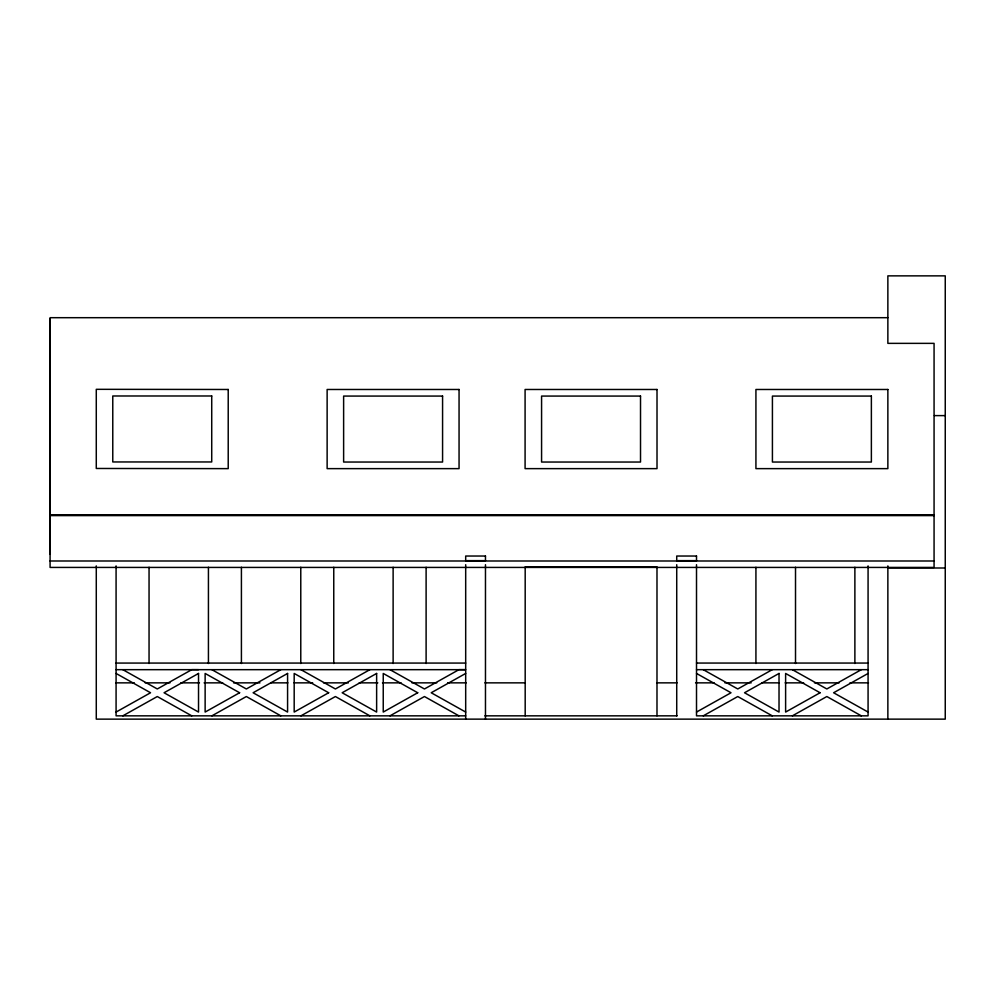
<?xml version="1.0" encoding="UTF-8"?>
<svg xmlns="http://www.w3.org/2000/svg" width="995" height="995" viewBox="0 0 995 995"><rect width="100%" height="100%" fill="white"/><g stroke="black" fill="none" stroke-linecap="round" stroke-linejoin="round"><path stroke-width="1.49" d="M50.086 318.686L49.75 554.153L50.086 323.35M116.079 712.059L150.556 692.756L116.079 673.453M122.82 715.84L157.297 696.537L191.774 715.84M280.826 669.672L246.35 688.975L211.873 669.672M211.873 715.84L246.35 696.537L280.826 715.84M369.879 669.672L335.402 688.975L300.925 669.672M300.925 715.84L335.402 696.537L369.879 715.84M389.978 715.84L424.455 696.537L458.931 715.84M465.685 673.453L431.208 692.756L465.685 712.059M696.512 712.059L731.014 692.756L696.512 673.453M772.269 669.672L737.768 688.975L703.266 669.672M703.266 715.84L737.768 696.537L772.269 715.84M861.322 669.672L826.845 688.975L792.368 669.672M792.368 715.84L826.845 696.537L861.322 715.84M868.075 673.453L833.599 692.756L868.075 712.059M887.863 317.691L50.086 317.691L50.086 567.424L934.069 567.424L934.069 343.362L887.863 343.362L887.863 275.864L945.25 275.864L945.25 719.136L96.279 719.136L96.279 565.894M934.392 415.611L945.25 415.611M50.086 514.825L934.069 514.825M50.086 515.062L934.069 515.062M50.086 515.597L934.069 515.597M50.086 560.993L934.069 560.993M887.863 567.996L945.25 567.996M116.079 663.068L465.685 663.068M696.512 663.056L868.075 663.056M116.079 669.672L465.685 669.672L458.956 669.66L424.455 688.975L389.978 669.672M696.512 669.672L868.075 669.672M115.681 682.856L134.3 682.856M145.158 682.856L169.971 682.856M180.829 682.856L199.448 682.856M204.099 682.856L222.706 682.856M233.564 682.856L259.944 682.856M270.802 682.856L287.866 682.856M294.06 682.856L312.679 682.856M323.537 682.856L348.349 682.856M359.207 682.856L377.826 682.856M382.478 682.856L401.097 682.856M411.955 682.856L436.768 682.856M447.626 682.856L466.245 682.856M484.851 682.856L525.186 682.856M656.986 682.856L677.06 682.856M695.58 682.856L714.111 682.856M724.92 682.856L751.163 682.856M761.971 682.856L778.948 682.856M785.13 682.856L803.649 682.856M814.457 682.856L839.158 682.856M849.966 682.856L868.498 682.856M465.685 715.84L116.079 715.84L116.079 565.894M484.851 715.84L677.06 715.84M198.527 669.672L191.799 669.66L157.297 688.975L122.82 669.672M887.863 565.894L887.863 719.136M868.075 565.894L868.075 715.84L696.512 715.84L696.512 564.712M854.879 567.274L854.879 663.503M795.515 567.274L795.515 663.503M755.926 567.274L755.926 663.503M676.724 564.712L676.724 715.84M656.986 715.84L656.986 566.814L525.186 566.814L525.186 715.84M485.473 564.712L485.473 719.136M465.685 564.712L465.685 719.136M426.109 567.274L426.109 663.503M393.124 567.274L393.124 663.503M333.76 567.274L333.76 663.503M300.776 567.274L300.776 663.503M241.412 567.274L241.412 663.503M208.428 567.274L208.428 663.503M149.051 567.274L149.051 663.503M198.527 673.453L164.051 692.756L198.527 712.059L198.527 673.453M239.608 692.756L205.132 712.059L205.132 673.453L239.608 692.756M287.58 673.453L253.103 692.756L287.58 712.059L287.58 673.453M328.661 692.756L294.184 712.059L294.184 673.453L328.661 692.756M376.632 673.453L342.156 692.756L376.632 712.059L376.632 673.453M417.713 692.756L383.237 712.059L383.237 673.453L417.713 692.756M779.023 673.453L744.521 692.756L779.023 712.059L779.023 673.453M820.091 692.756L785.615 712.059L785.615 673.453L820.091 692.756M459.056 389.48L327.131 389.48L327.131 468.633L459.056 468.633L459.056 389.48M657.011 389.48L525.086 389.48L525.086 468.633L657.011 468.633L657.011 389.48M887.863 389.48L755.926 389.48L755.926 468.633L887.863 468.633L887.863 389.48M211.724 395.985L112.771 395.985L112.771 461.954L211.724 461.954L211.724 395.985M442.576 396.072L343.623 396.072L343.623 462.041L442.576 462.041L442.576 396.072M640.519 396.072L541.578 396.072L541.578 462.041L640.519 462.041L640.519 396.072M871.371 396.072L772.418 396.072L772.418 462.041L871.371 462.041L871.371 396.072M485.473 556.031L465.685 556.031L465.685 560.645L485.473 560.645L485.473 556.031M696.512 556.031L676.724 556.031L676.724 560.645L696.512 560.645L696.512 556.031M228.216 389.48L96.279 389.319L96.279 468.471L228.216 468.633L228.216 389.48"/></g></svg>
